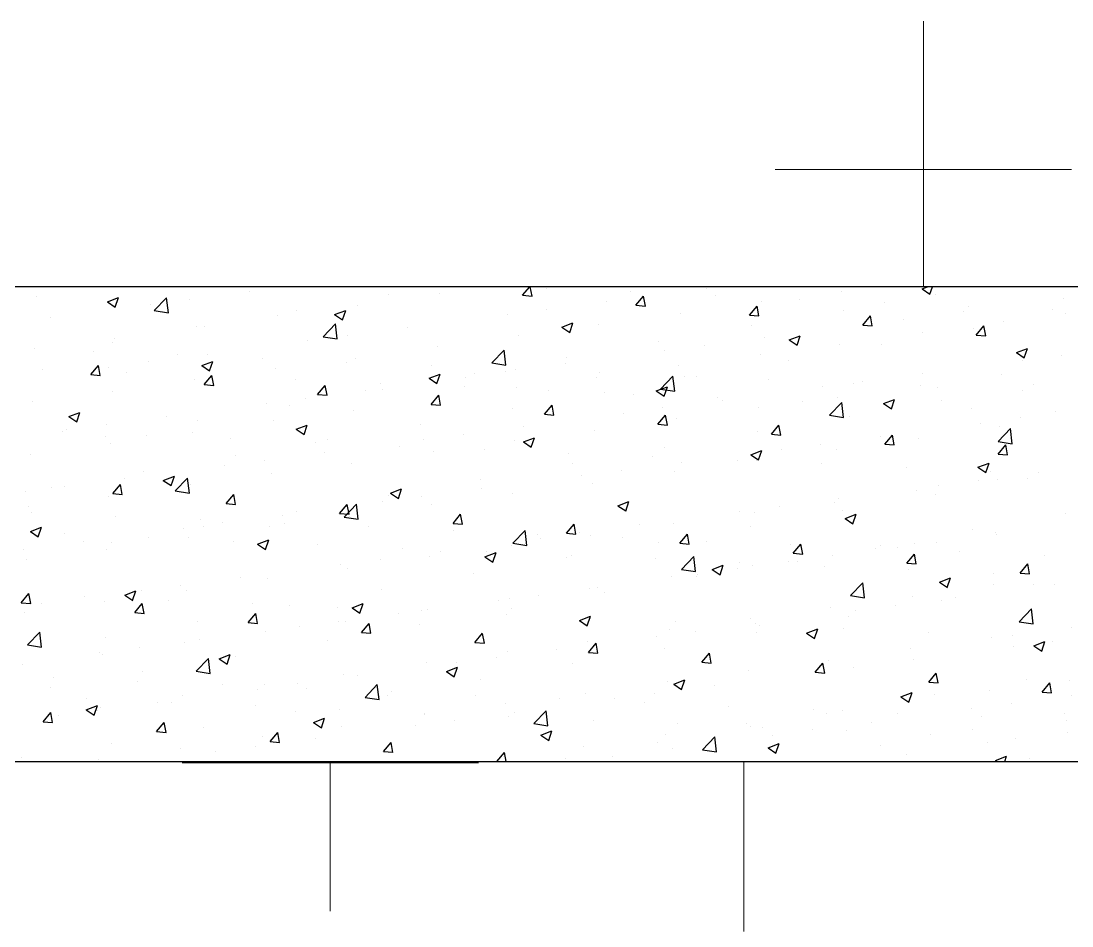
# Model space of a CAD drawing. Header units: millimetres. Extents: x 331487 to 517269, y 198509 to 399936.
# Drawn here: x 395433 to 396098, y 372240 to 372812 of the extents above; entities that cross this region are included whole.
import ezdxf

# ---------------------------------------------------------------- set-up
doc = ezdxf.new("R2010")
doc.units = ezdxf.units.MM
doc.header["$MEASUREMENT"] = 0
doc.linetypes.add('DASHED2', pattern=[0.375, 0.25, -0.125])
doc.layers.add('BEAM', color=1, linetype='Continuous', lineweight=5)
doc.layers.add('COLUMN', color=6, linetype='Continuous')

msp = doc.modelspace()

# ---------------------------------------------------------------- linework, layer by layer
at = {"layer": 'BEAM', "color": 253, "linetype": 'Continuous', "ltscale": 750}
for p, q in [((396003.55, 372644.03), (396003.55, 372811.99)), ((395909.8, 372718.24), (396097.3, 372718.24)), ((395534.8, 372343.24), (395722.3, 372343.24)), ((395628.55, 372249.49), (395628.55, 372344.03))]:
    msp.add_line(p, q, dxfattribs=at)
at = {"layer": 'BEAM', "linetype": 'DASHED2', "ltscale": 500}
msp.add_line((395890.13, 370361.53), (395890.13, 372344.03), dxfattribs=at)
at = {"layer": 'COLUMN'}
for p, q in [((396120.13, 372644.03), (393590.13, 372644.03)), ((393590.13, 372344.03), (396120.13, 372344.03))]:
    msp.add_line(p, q, dxfattribs=at)
at = {"layer": 'COLUMN', "color": 2, "linetype": 'Continuous'}
for p, q in [((395452.32, 372643.9), (395452.32, 372643.9)), ((395577.47, 372640.96), (395577.47, 372640.96)), ((395750.11, 372638.66), (395754.61, 372644.03)), ((395756.08, 372638.13), (395754.99, 372644.03)), ((395765.16, 372643.01), (395765.16, 372643.01)), ((395818.54, 372640.75), (395818.54, 372640.75)), ((395866.44, 372643.02), (395866.44, 372643.02)), ((395952, 372640.83), (395952, 372640.83)), ((396002.72, 372642.7), (396006.17, 372644.03)), ((396002.72, 372642.7), (396007.69, 372639.35)), ((396007.69, 372639.35), (396009.26, 372644.03)), ((395442.54, 372638.19), (395442.54, 372638.19)), ((395487.55, 372634.48), (395494.56, 372637.16)), ((395487.55, 372634.48), (395492.53, 372631.12)), ((395492.53, 372631.12), (395494.55, 372637.16)), ((395517.24, 372629.02), (395525.03, 372637.14)), ((395526.14, 372627.64), (395525.03, 372637.14)), ((395539.59, 372635.97), (395539.59, 372635.97)), ((395665.47, 372638.93), (395665.47, 372638.93)), ((395697.57, 372639.74), (395697.57, 372639.74)), ((395750.11, 372638.66), (395756.08, 372638.13)), ((395803.29, 372634.71), (395803.29, 372634.71)), ((395821.83, 372632.38), (395826.65, 372638.13)), ((395827.81, 372631.85), (395826.65, 372638.12)), ((395871.92, 372638.5), (395871.92, 372638.5)), ((395901.49, 372634.43), (395901.49, 372634.43)), ((395925.3, 372636.24), (395925.3, 372636.24)), ((395978.68, 372633.99), (395978.68, 372633.99)), ((396011.25, 372639.33), (396011.25, 372639.33)), ((396092.26, 372636.77), (396092.26, 372636.77)), ((395514.56, 372632.67), (395514.56, 372632.67)), ((395517.25, 372629.02), (395526.14, 372627.64)), ((395607.15, 372628.92), (395607.15, 372628.92)), ((395631.27, 372626.47), (395638.27, 372629.15)), ((395636.24, 372623.11), (395638.27, 372629.15)), ((395645.63, 372632.24), (395645.63, 372632.24)), ((395765.41, 372629.72), (395765.41, 372629.72)), ((395821.83, 372632.38), (395827.81, 372631.86)), ((395850.15, 372627.39), (395850.15, 372627.39)), ((395893.56, 372626.11), (395898.38, 372631.85)), ((395899.53, 372625.58), (395898.38, 372631.85)), ((395952.93, 372629.32), (395952.93, 372629.32)), ((396029.1, 372628.46), (396029.1, 372628.46)), ((396032.07, 372631.73), (396032.07, 372631.73)), ((396085.45, 372629.48), (396085.45, 372629.48)), ((396093.53, 372627.38), (396093.53, 372627.38)), ((395451.41, 372624.36), (395451.41, 372624.36)), ((395595.12, 372625.84), (395595.12, 372625.84)), ((395631.27, 372626.47), (395636.24, 372623.11)), ((395740.38, 372626.43), (395740.38, 372626.43)), ((395774.98, 372618.46), (395781.98, 372621.15)), ((395779.95, 372615.1), (395781.98, 372621.14)), ((395893.56, 372626.11), (395899.54, 372625.58)), ((395965.28, 372619.83), (395970.11, 372625.58)), ((395971.26, 372619.3), (395970.1, 372625.57)), ((395991.23, 372623.47), (395991.23, 372623.47)), ((396054.07, 372622.08), (396054.07, 372622.08)), ((395543.78, 372618.8), (395543.78, 372618.8)), ((395548.83, 372618.91), (395548.83, 372618.91)), ((395623.97, 372612.47), (395631.75, 372620.58)), ((395632.86, 372611.09), (395631.76, 372620.59)), ((395677.22, 372618.11), (395677.22, 372618.11)), ((395774.98, 372618.46), (395779.96, 372615.1)), ((395798.21, 372619.89), (395798.21, 372619.89)), ((395894.61, 372619.31), (395894.61, 372619.31)), ((395965.29, 372619.83), (395971.26, 372619.31)), ((395966.2, 372620.18), (395966.2, 372620.18)), ((396002.72, 372615.04), (396002.72, 372615.04)), ((396035.21, 372617.37), (396035.21, 372617.37)), ((396037.01, 372613.56), (396041.83, 372619.3)), ((396042.99, 372613.03), (396041.83, 372619.29)), ((395490.51, 372608.9), (395490.51, 372608.9)), ((395491.84, 372611.3), (395491.84, 372611.3)), ((395614.32, 372609.83), (395614.32, 372609.83)), ((395623.97, 372612.47), (395632.86, 372611.09)), ((395639.35, 372613.12), (395639.35, 372613.12)), ((395747.7, 372613.49), (395747.7, 372613.49)), ((395836.3, 372609.3), (395836.3, 372609.3)), ((395903.04, 372611.86), (395903.04, 372611.86)), ((395918.69, 372610.45), (395925.7, 372613.14)), ((395918.69, 372610.45), (395923.67, 372607.09)), ((395923.66, 372607.09), (395925.69, 372613.14)), ((395950.79, 372607.54), (395950.79, 372607.54)), ((396037.01, 372613.56), (396042.99, 372613.03)), ((395441.33, 372604.9), (395441.33, 372604.9)), ((395478.77, 372603.19), (395478.77, 372603.19)), ((395532.15, 372600.93), (395532.15, 372600.93)), ((395551.16, 372601.51), (395551.16, 372601.51)), ((395696.35, 372606.45), (395696.35, 372606.45)), ((395730.69, 372595.91), (395738.48, 372604.03)), ((395739.59, 372594.54), (395738.48, 372604.04)), ((395840.13, 372603.58), (395840.13, 372603.58)), ((395865.17, 372606.88), (395865.17, 372606.88)), ((395900.27, 372601.14), (395900.27, 372601.14)), ((395976.89, 372607.36), (395976.89, 372607.36)), ((396062.41, 372602.44), (396069.41, 372605.13)), ((396062.41, 372602.44), (396067.38, 372599.09)), ((396067.38, 372599.08), (396069.41, 372605.13)), ((395477.08, 372588.54), (395481.9, 372594.28)), ((395483.05, 372588.01), (395481.9, 372594.28)), ((395513.29, 372596.53), (395513.29, 372596.53)), ((395547.25, 372594.21), (395554.25, 372596.9)), ((395547.25, 372594.21), (395552.22, 372590.86)), ((395552.22, 372590.86), (395554.24, 372596.9)), ((395585.54, 372598.68), (395585.54, 372598.68)), ((395638.92, 372596.42), (395638.92, 372596.42)), ((395644.42, 372598.95), (395644.42, 372598.95)), ((395692.3, 372594.17), (395692.3, 372594.17)), ((395730.69, 372595.92), (395739.59, 372594.54)), ((395776.98, 372595.27), (395776.98, 372595.27)), ((395777.98, 372599.29), (395777.98, 372599.29)), ((395848.93, 372594.1), (395848.93, 372594.1)), ((395918.58, 372597.35), (395918.58, 372597.35)), ((396065.95, 372597.33), (396065.95, 372597.33)), ((396090.98, 372600.63), (396090.98, 372600.63)), ((395446.47, 372592.01), (395446.47, 372592.01)), ((395477.08, 372588.54), (395483.06, 372588.01)), ((395488.25, 372593.23), (395488.25, 372593.23)), ((395499.86, 372589.75), (395499.86, 372589.75)), ((395548.8, 372582.26), (395553.62, 372588.01)), ((395553.24, 372587.5), (395553.24, 372587.5)), ((395554.78, 372581.73), (395553.62, 372588)), ((395593.9, 372592.55), (395593.9, 372592.55)), ((395690.96, 372586.2), (395697.96, 372588.89)), ((395695.93, 372582.85), (395697.96, 372588.89)), ((395719.66, 372589.28), (395719.66, 372589.28)), ((395739.11, 372590.28), (395739.11, 372590.28)), ((395745.68, 372591.91), (395745.68, 372591.91)), ((395799.06, 372589.65), (395799.06, 372589.65)), ((395837.41, 372579.36), (395845.2, 372587.48)), ((395846.31, 372577.99), (395845.21, 372587.48)), ((396002.8, 372589.02), (396002.8, 372589.02)), ((396052.85, 372588.79), (396052.85, 372588.79)), ((395542.56, 372585.51), (395542.56, 372585.51)), ((395548.8, 372582.26), (395554.78, 372581.74)), ((395606.62, 372585.24), (395606.62, 372585.24)), ((395620.53, 372575.99), (395625.35, 372581.73)), ((395626.51, 372575.46), (395625.35, 372581.73)), ((395660, 372582.99), (395660, 372582.99)), ((395690.96, 372586.2), (395695.93, 372582.85)), ((395714.07, 372586.98), (395714.07, 372586.98)), ((395796.99, 372586.6), (395796.99, 372586.6)), ((395834.67, 372578.2), (395841.67, 372580.88)), ((395839.64, 372574.84), (395841.67, 372580.88)), ((395852.45, 372587.4), (395852.45, 372587.4)), ((395860.26, 372587.34), (395860.26, 372587.34)), ((395905.83, 372585.14), (395905.83, 372585.14)), ((395959.21, 372582.89), (395959.21, 372582.89)), ((395964.92, 372584.03), (395964.92, 372584.03)), ((396001.51, 372581.75), (396001.51, 372581.75)), ((396073.4, 372582.38), (396073.4, 372582.38)), ((395490.62, 372578.01), (395490.62, 372578.01)), ((395620.53, 372575.99), (395626.51, 372575.46)), ((395650.92, 372578.67), (395650.92, 372578.67)), ((395661.34, 372579.26), (395661.34, 372579.26)), ((395692.26, 372569.71), (395697.08, 372575.46)), ((395698.23, 372569.18), (395697.08, 372575.45)), ((395713.38, 372580.73), (395713.38, 372580.73)), ((395746.48, 372580.2), (395746.48, 372580.2)), ((395766.77, 372578.48), (395766.77, 372578.48)), ((395801.94, 372577.33), (395801.94, 372577.33)), ((395820.15, 372576.22), (395820.15, 372576.22)), ((395834.67, 372578.2), (395839.65, 372574.84)), ((395837.42, 372579.37), (395846.31, 372577.99)), ((395939.89, 372580.74), (395939.89, 372580.74)), ((395949.57, 372574.25), (395949.57, 372574.25)), ((396012.59, 372580.63), (396012.59, 372580.63)), ((396065.98, 372578.38), (396065.98, 372578.38)), ((395440.11, 372571.61), (395440.11, 372571.61)), ((395588.01, 372570.39), (395588.01, 372570.39)), ((395603.02, 372569.25), (395603.02, 372569.25)), ((395613.04, 372573.68), (395613.04, 372573.68)), ((395692.26, 372569.71), (395698.23, 372569.19)), ((395695.14, 372573.16), (395695.14, 372573.16)), ((395763.98, 372563.44), (395768.8, 372569.18)), ((395769.96, 372562.91), (395768.8, 372569.18)), ((395873.53, 372573.97), (395873.53, 372573.97)), ((395876.73, 372572.42), (395876.73, 372572.42)), ((395899.06, 372567.85), (395899.06, 372567.85)), ((395926.91, 372571.71), (395926.91, 372571.71)), ((395944.14, 372562.81), (395951.93, 372570.93)), ((395953.04, 372561.44), (395951.93, 372570.93)), ((395978.38, 372570.19), (395985.39, 372572.87)), ((395978.38, 372570.19), (395983.36, 372566.83)), ((395980.3, 372569.46), (395980.3, 372569.46)), ((395983.36, 372566.83), (395985.38, 372572.87)), ((396015.09, 372572.37), (396015.09, 372572.37)), ((395463.22, 372561.96), (395470.23, 372564.65)), ((395463.22, 372561.96), (395468.2, 372558.61)), ((395468.19, 372558.6), (395470.22, 372564.65)), ((395524.85, 372562.07), (395524.85, 372562.07)), ((395643.2, 372565.66), (395643.2, 372565.66)), ((395743.62, 372567.32), (395743.62, 372567.32)), ((395763.98, 372563.44), (395769.96, 372562.91)), ((395813.83, 372564.14), (395813.83, 372564.14)), ((395835.71, 372557.16), (395840.53, 372562.91)), ((395838.86, 372567.43), (395838.86, 372567.43)), ((395841.68, 372556.63), (395840.53, 372562.9)), ((395944.14, 372562.81), (395953.04, 372561.44)), ((395956.77, 372562.35), (395956.77, 372562.35)), ((396033.68, 372567.2), (396033.68, 372567.2)), ((396064.68, 372561.19), (396064.68, 372561.19)), ((396087.06, 372564.94), (396087.06, 372564.94)), ((395486.98, 372557.09), (395486.98, 372557.09)), ((395544.7, 372559.24), (395544.7, 372559.24)), ((395592.69, 372559.26), (395592.69, 372559.26)), ((395606.94, 372553.95), (395613.94, 372556.64)), ((395611.91, 372550.6), (395613.94, 372556.64)), ((395685.3, 372557.31), (395685.3, 372557.31)), ((395750.67, 372555.82), (395750.67, 372555.82)), ((395835.71, 372557.16), (395841.69, 372556.64)), ((395847.72, 372560.81), (395847.72, 372560.81)), ((395907.43, 372550.89), (395912.25, 372556.63)), ((395913.41, 372550.36), (395912.25, 372556.63)), ((396039.64, 372557.89), (396039.64, 372557.89)), ((396050.86, 372546.26), (396058.65, 372554.38)), ((396051.64, 372555.5), (396051.64, 372555.5)), ((396059.76, 372544.88), (396058.65, 372554.38)), ((395458.88, 372552.36), (395458.88, 372552.36)), ((395461.95, 372553.79), (395461.95, 372553.79)), ((395486.38, 372549.23), (395486.38, 372549.23)), ((395512.26, 372550.1), (395512.26, 372550.1)), ((395541.35, 372552.22), (395541.35, 372552.22)), ((395565.64, 372547.85), (395565.64, 372547.85)), ((395606.94, 372553.95), (395611.91, 372550.6)), ((395712.8, 372550.84), (395712.8, 372550.84)), ((395750.65, 372545.94), (395757.65, 372548.63)), ((395755.62, 372542.59), (395757.65, 372548.63)), ((395795.78, 372553.31), (395795.78, 372553.31)), ((395898.45, 372552.34), (395898.45, 372552.34)), ((395907.43, 372550.89), (395913.41, 372550.36)), ((395976.49, 372549.58), (395976.49, 372549.58)), ((395979.16, 372544.61), (395983.98, 372550.36)), ((395985.14, 372544.08), (395983.98, 372550.35)), ((396000.29, 372548.46), (396000.29, 372548.46)), ((395489.41, 372544.72), (395489.41, 372544.72)), ((395619.02, 372545.59), (395619.02, 372545.59)), ((395626.98, 372547.3), (395626.98, 372547.3)), ((395672.4, 372543.33), (395672.4, 372543.33)), ((395687.76, 372547.54), (395687.76, 372547.54)), ((395725.79, 372541.08), (395725.79, 372541.08)), ((395745.27, 372546.91), (395745.27, 372546.91)), ((395750.65, 372545.94), (395755.62, 372542.59)), ((395840.13, 372542.33), (395840.13, 372542.33)), ((395913.58, 372541.29), (395913.58, 372541.29)), ((395938.62, 372544.59), (395938.62, 372544.59)), ((395948.35, 372540.96), (395948.35, 372540.96)), ((395979.16, 372544.61), (395985.14, 372544.09)), ((396050.87, 372546.26), (396059.76, 372544.88)), ((396050.89, 372538.34), (396055.71, 372544.08)), ((396056.86, 372537.81), (396055.71, 372544.08)), ((395438.9, 372538.32), (395438.9, 372538.32)), ((395568.66, 372537.29), (395568.66, 372537.29)), ((395624.61, 372539.23), (395624.61, 372539.23)), ((395693.92, 372539.87), (395693.92, 372539.87)), ((395779.17, 372538.82), (395779.17, 372538.82)), ((395832.55, 372536.57), (395832.55, 372536.57)), ((395885.93, 372534.31), (395885.93, 372534.31)), ((395894.36, 372537.93), (395901.36, 372540.62)), ((395894.36, 372537.93), (395899.34, 372534.58)), ((395897.84, 372534.56), (395897.84, 372534.56)), ((395899.33, 372534.58), (395901.36, 372540.62)), ((396050.89, 372538.34), (396056.86, 372537.81)), ((395561.7, 372530.95), (395561.7, 372530.95)), ((395586.74, 372534.24), (395586.74, 372534.24)), ((395641.98, 372532.37), (395641.98, 372532.37)), ((395781.81, 372532.32), (395781.81, 372532.32)), ((395812.55, 372527.99), (395812.55, 372527.99)), ((395850.43, 372532.98), (395850.43, 372532.98)), ((395939.32, 372532.06), (395939.32, 372532.06)), ((395992.7, 372529.8), (395992.7, 372529.8)), ((396038.07, 372529.93), (396045.08, 372532.61)), ((396038.08, 372529.93), (396043.05, 372526.57)), ((396043.05, 372526.57), (396045.07, 372532.61)), ((395498.55, 372522.63), (395498.55, 372522.63)), ((395510.35, 372527.28), (395510.35, 372527.28)), ((395522.91, 372521.7), (395529.92, 372524.39)), ((395522.91, 372521.7), (395527.89, 372518.34)), ((395527.89, 372518.34), (395529.91, 372524.38)), ((395530.5, 372515.05), (395538.29, 372523.17)), ((395539.4, 372513.68), (395538.29, 372523.18)), ((395591.47, 372525.97), (395591.47, 372525.97)), ((395723.49, 372522.31), (395723.49, 372522.31)), ((395787.52, 372524.7), (395787.52, 372524.7)), ((395846.5, 372527.52), (395846.5, 372527.52)), ((396038.37, 372521.75), (396038.37, 372521.75)), ((396046.08, 372527.55), (396046.08, 372527.55)), ((396050.42, 372522.21), (396050.42, 372522.21)), ((396069.27, 372522.71), (396069.27, 372522.71)), ((396076.24, 372526.73), (396076.24, 372526.73)), ((395435.64, 372514.35), (395435.64, 372514.35)), ((395452.03, 372517.27), (395452.03, 372517.27)), ((395460.67, 372517.65), (395460.67, 372517.65)), ((395490.95, 372513.32), (395495.77, 372519.06)), ((395496.93, 372512.79), (395495.77, 372519.06)), ((395530.5, 372515.06), (395539.4, 372513.68)), ((395540.13, 372518.93), (395540.13, 372518.93)), ((395666.63, 372513.69), (395673.63, 372516.38)), ((395671.6, 372510.33), (395673.63, 372516.38)), ((395724.36, 372516.38), (395724.36, 372516.38)), ((395794.56, 372520.02), (395794.56, 372520.02)), ((395999.08, 372515.17), (395999.08, 372515.17)), ((396013.34, 372518.45), (396013.34, 372518.45)), ((395488.19, 372511.43), (395488.19, 372511.43)), ((395490.95, 372513.32), (395496.93, 372512.8)), ((395562.68, 372507.04), (395567.5, 372512.79)), ((395568.65, 372506.51), (395567.5, 372512.78)), ((395661.46, 372508.1), (395661.46, 372508.1)), ((395665.17, 372512.3), (395665.17, 372512.3)), ((395666.63, 372513.69), (395671.6, 372510.33)), ((395686.49, 372511.4), (395686.49, 372511.4)), ((395744.05, 372513.62), (395744.05, 372513.62)), ((395810.34, 372505.68), (395817.34, 372508.37)), ((395815.31, 372502.32), (395817.34, 372508.37)), ((395950.18, 372510.14), (395950.18, 372510.14)), ((396010.96, 372512.7), (396010.96, 372512.7)), ((395437.68, 372505.03), (395437.68, 372505.03)), ((395439.4, 372501.26), (395439.4, 372501.26)), ((395562.68, 372507.04), (395568.66, 372506.52)), ((395606.85, 372502.29), (395606.85, 372502.29)), ((395634.41, 372500.77), (395639.23, 372506.51)), ((395637.22, 372498.5), (395645.01, 372506.62)), ((395640.38, 372500.24), (395639.22, 372506.51)), ((395646.12, 372497.13), (395645.02, 372506.62)), ((395692.71, 372506.58), (395692.71, 372506.58)), ((395810.34, 372505.68), (395815.31, 372502.33)), ((395887.27, 372501.85), (395887.27, 372501.85)), ((395896.63, 372501.27), (395896.63, 372501.27)), ((395912.31, 372505.15), (395912.31, 372505.15)), ((395947.14, 372507.67), (395947.14, 372507.67)), ((395952.64, 372502.69), (395952.64, 372502.69)), ((395492.78, 372499), (395492.78, 372499)), ((395546.17, 372496.75), (395546.17, 372496.75)), ((395560.43, 372494.8), (395560.43, 372494.8)), ((395598.3, 372499.79), (395598.3, 372499.79)), ((395599.55, 372494.49), (395599.55, 372494.49)), ((395634.41, 372500.77), (395640.38, 372500.25)), ((395637.23, 372498.51), (395646.12, 372497.13)), ((395640.77, 372499.08), (395640.77, 372499.08)), ((395706.13, 372494.49), (395710.95, 372500.24)), ((395706.13, 372494.49), (395712.11, 372493.97)), ((395712.11, 372493.96), (395710.95, 372500.23)), ((395954.05, 372497.67), (395961.05, 372500.36)), ((395954.05, 372497.67), (395959.03, 372494.32)), ((395959.02, 372494.32), (395961.05, 372500.36)), ((396093.24, 372500.75), (396093.24, 372500.75)), ((395438.89, 372489.45), (395445.89, 372492.13)), ((395438.89, 372489.45), (395443.87, 372486.09)), ((395443.86, 372486.09), (395445.89, 372492.13)), ((395460.49, 372487.82), (395460.49, 372487.82)), ((395535.4, 372491.51), (395535.4, 372491.51)), ((395548.54, 372492.28), (395548.54, 372492.28)), ((395590.26, 372492.68), (395590.26, 372492.68)), ((395652.93, 372492.24), (395652.93, 372492.24)), ((395706.31, 372489.98), (395706.31, 372489.98)), ((395743.95, 372481.95), (395751.74, 372490.07)), ((395752.85, 372480.58), (395751.74, 372490.07)), ((395777.86, 372488.22), (395782.68, 372493.96)), ((395777.86, 372488.22), (395783.83, 372487.69)), ((395783.83, 372487.69), (395782.68, 372493.96)), ((395786.25, 372488.55), (395786.25, 372488.55)), ((395824.12, 372493.54), (395824.12, 372493.54)), ((395845.28, 372494.23), (395845.28, 372494.23)), ((395894.32, 372492.68), (395894.32, 372492.68)), ((396034.92, 372490.74), (396034.92, 372490.74)), ((396049.2, 372488.92), (396049.2, 372488.92)), ((395472.24, 372483.19), (395472.24, 372483.19)), ((395490.22, 372482.27), (395490.22, 372482.27)), ((395513.87, 372485.57), (395513.87, 372485.57)), ((395538.91, 372485.64), (395538.91, 372485.64)), ((395567.25, 372483.31), (395567.25, 372483.31)), ((395582.6, 372481.44), (395589.61, 372484.12)), ((395582.6, 372481.44), (395587.58, 372478.08)), ((395587.58, 372478.08), (395589.6, 372484.12)), ((395743.95, 372481.95), (395752.84, 372480.58)), ((395759.7, 372487.72), (395759.7, 372487.72)), ((395761.21, 372485.26), (395761.21, 372485.26)), ((395793.34, 372486.73), (395793.34, 372486.73)), ((395813.08, 372485.47), (395813.08, 372485.47)), ((395836, 372482.67), (395836, 372482.67)), ((395849.58, 372481.94), (395854.4, 372487.69)), ((395849.58, 372481.94), (395855.56, 372481.42)), ((395855.56, 372481.41), (395854.4, 372487.68)), ((395866.46, 372483.21), (395866.46, 372483.21)), ((395921.31, 372475.67), (395926.13, 372481.41)), ((395927.28, 372475.14), (395926.13, 372481.41)), ((395997.86, 372481.88), (395997.86, 372481.88)), ((396012.06, 372482.3), (396012.06, 372482.3)), ((396049.94, 372487.29), (396049.94, 372487.29)), ((395434.37, 372478.2), (395434.37, 372478.2)), ((395486.97, 372478.14), (395486.97, 372478.14)), ((395620.63, 372481.06), (395620.63, 372481.06)), ((395674.02, 372478.8), (395674.02, 372478.8)), ((395698.06, 372476.94), (395698.06, 372476.94)), ((395726.32, 372473.43), (395733.32, 372476.12)), ((395727.4, 372476.55), (395727.4, 372476.55)), ((395731.29, 372470.07), (395733.32, 372476.11)), ((395742.83, 372480.33), (395742.83, 372480.33)), ((395919.84, 372480.96), (395919.84, 372480.96)), ((395921.31, 372475.67), (395927.29, 372475.14)), ((395973.22, 372478.7), (395973.22, 372478.7)), ((395976.6, 372480.73), (395976.6, 372480.73)), ((395987.03, 372479.01), (395987.03, 372479.01)), ((395993.04, 372469.39), (395997.86, 372475.14)), ((395999.01, 372468.86), (395997.85, 372475.13)), ((396026.61, 372476.45), (396026.61, 372476.45)), ((395436.46, 372471.74), (395436.46, 372471.74)), ((395635.15, 372468.66), (395635.15, 372468.66)), ((395660.18, 372471.96), (395660.18, 372471.96)), ((395691.49, 372473.29), (395691.49, 372473.29)), ((395726.32, 372473.43), (395731.29, 372470.07)), ((395777.68, 372472.66), (395777.68, 372472.66)), ((395780.78, 372474.29), (395780.78, 372474.29)), ((395834.16, 372472.04), (395834.16, 372472.04)), ((395850.67, 372465.4), (395858.46, 372473.52)), ((395859.57, 372464.02), (395858.46, 372473.52)), ((395870.03, 372465.42), (395877.03, 372468.11)), ((395875, 372462.06), (395877.03, 372468.11)), ((395887.54, 372469.78), (395887.54, 372469.78)), ((395895.41, 372467.98), (395895.41, 372467.98)), ((395918.28, 372470.72), (395918.28, 372470.72)), ((395923.88, 372470.69), (395923.88, 372470.69)), ((395945.92, 372474.38), (395945.92, 372474.38)), ((395993.04, 372469.39), (395999.01, 372468.87)), ((396064.76, 372463.12), (396069.58, 372468.86)), ((396070.74, 372462.59), (396069.58, 372468.86)), ((396079.99, 372474.19), (396079.99, 372474.19)), ((395639.55, 372465.79), (395639.55, 372465.79)), ((395719.36, 372462.65), (395719.36, 372462.65)), ((395850.68, 372465.4), (395859.57, 372464.02)), ((395860.97, 372462.41), (395860.97, 372462.41)), ((395870.03, 372465.42), (395875, 372462.06)), ((395886, 372465.71), (395886, 372465.71)), ((395940.93, 372467.53), (395940.93, 372467.53)), ((395994.31, 372465.27), (395994.31, 372465.27)), ((396047.69, 372463.01), (396047.69, 372463.01)), ((396064.76, 372463.12), (396070.74, 372462.59)), ((395534.12, 372455.36), (395534.12, 372455.36)), ((395572, 372460.35), (395572, 372460.35)), ((395589.04, 372459.39), (395589.04, 372459.39)), ((395844.07, 372460.94), (395844.07, 372460.94)), ((395859.96, 372460.71), (395859.96, 372460.71)), ((395957.4, 372448.85), (395965.18, 372456.96)), ((395966.29, 372447.47), (395965.19, 372456.97)), ((396013.74, 372457.41), (396020.75, 372460.1)), ((396013.74, 372457.41), (396018.72, 372454.06)), ((396018.71, 372454.05), (396020.74, 372460.1)), ((396047.99, 372455.63), (396047.99, 372455.63)), ((396073.11, 372455.75), (396073.11, 372455.75)), ((396086.79, 372456.16), (396086.79, 372456.16)), ((395433.1, 372444.37), (395437.92, 372450.12)), ((395439.08, 372443.85), (395437.92, 372450.11)), ((395472.89, 372448.17), (395472.89, 372448.17)), ((395498.58, 372449.18), (395505.58, 372451.87)), ((395498.58, 372449.18), (395503.56, 372445.83)), ((395503.55, 372445.83), (395505.58, 372451.87)), ((395509.09, 372452.06), (395509.09, 372452.06)), ((395537.7, 372452.35), (395537.7, 372452.35)), ((395661.04, 372452.64), (395661.04, 372452.64)), ((395759.94, 372449.11), (395759.94, 372449.11)), ((395792.13, 372453.44), (395792.13, 372453.44)), ((395797.81, 372454.1), (395797.81, 372454.1)), ((395801.64, 372450.7), (395801.64, 372450.7)), ((395957.4, 372448.85), (395966.29, 372447.47)), ((395996.64, 372448.59), (395996.64, 372448.59)), ((395433.1, 372444.37), (395439.08, 372443.85)), ((395445.93, 372443.75), (395445.93, 372443.75)), ((395485.76, 372444.85), (395485.76, 372444.85)), ((395504.83, 372438.1), (395509.65, 372443.84)), ((395510.8, 372437.57), (395509.65, 372443.84)), ((395526.27, 372445.92), (395526.27, 372445.92)), ((395579.65, 372443.66), (395579.65, 372443.66)), ((395602.73, 372442.63), (395602.73, 372442.63)), ((395633.04, 372441.4), (395633.04, 372441.4)), ((395642.3, 372441.17), (395649.3, 372443.86)), ((395647.27, 372437.82), (395649.29, 372443.86)), ((395734.91, 372445.82), (395734.91, 372445.82)), ((395741.62, 372447.04), (395741.62, 372447.04)), ((395985.76, 372442.86), (395985.76, 372442.86)), ((396014.79, 372445.74), (396014.79, 372445.74)), ((396023.63, 372447.85), (396023.63, 372447.85)), ((395435.25, 372438.45), (395435.25, 372438.45)), ((395504.83, 372438.1), (395510.81, 372437.58)), ((395576.55, 372431.82), (395581.38, 372437.57)), ((395582.53, 372431.3), (395581.37, 372437.56)), ((395642.3, 372441.17), (395647.27, 372437.82)), ((395671.75, 372437.5), (395671.75, 372437.5)), ((395686.42, 372439.15), (395686.42, 372439.15)), ((395690.27, 372440), (395690.27, 372440)), ((395739.8, 372436.89), (395739.8, 372436.89)), ((395743.32, 372440.69), (395743.32, 372440.69)), ((395786.01, 372433.17), (395793.01, 372435.85)), ((395790.98, 372429.81), (395793.01, 372435.85)), ((395793.18, 372434.64), (395793.18, 372434.64)), ((395894.2, 372434.69), (395894.2, 372434.69)), ((395944.71, 372441.09), (395944.71, 372441.09)), ((395956.47, 372435.73), (395956.47, 372435.73)), ((395960.72, 372439.57), (395960.72, 372439.57)), ((396064.12, 372432.3), (396071.91, 372440.41)), ((396073.02, 372430.92), (396071.91, 372440.42)), ((395544.41, 372432.61), (395544.41, 372432.61)), ((395576.55, 372431.82), (395582.53, 372431.3)), ((395608.84, 372429.22), (395608.84, 372429.22)), ((395633.88, 372432.51), (395633.88, 372432.51)), ((395638.34, 372432.5), (395638.34, 372432.5)), ((395648.28, 372425.55), (395653.1, 372431.29)), ((395654.26, 372425.02), (395653.1, 372431.29)), ((395685.01, 372430.68), (395685.01, 372430.68)), ((395786.01, 372433.17), (395790.98, 372429.81)), ((395846.56, 372432.38), (395846.56, 372432.38)), ((395897.57, 372431.25), (395897.57, 372431.25)), ((395899.95, 372430.13), (395899.95, 372430.13)), ((396064.12, 372432.3), (396073.02, 372430.92)), ((396097.28, 372428.75), (396097.28, 372428.75)), ((395437.03, 372417.64), (395444.82, 372425.76)), ((395445.93, 372416.27), (395444.83, 372425.76)), ((395486.09, 372422.6), (395486.09, 372422.6)), ((395587.82, 372426.1), (395587.82, 372426.1)), ((395648.28, 372425.55), (395654.26, 372425.03)), ((395720.01, 372419.27), (395724.83, 372425.02)), ((395725.98, 372418.74), (395724.83, 372425.01)), ((395834.66, 372422.97), (395834.66, 372422.97)), ((395842.85, 372427.65), (395842.85, 372427.65)), ((395859.69, 372426.27), (395859.69, 372426.27)), ((395898.15, 372425.71), (395898.15, 372425.71)), ((395929.72, 372425.16), (395936.72, 372427.84)), ((395929.72, 372425.16), (395934.7, 372421.8)), ((395934.69, 372421.8), (395936.72, 372427.84)), ((395953.33, 372427.87), (395953.33, 372427.87)), ((396006.71, 372425.62), (396006.71, 372425.62)), ((396046.77, 372422.34), (396046.77, 372422.34)), ((396060.09, 372423.36), (396060.09, 372423.36)), ((395437.04, 372417.65), (395445.93, 372416.27)), ((395507.82, 372415.92), (395507.82, 372415.92)), ((395536.48, 372419.06), (395536.48, 372419.06)), ((395545.69, 372420.9), (395545.69, 372420.9)), ((395626.69, 372420.67), (395626.69, 372420.67)), ((395720.01, 372419.27), (395725.98, 372418.75)), ((395771.51, 372414.66), (395771.51, 372414.66)), ((395790.91, 372420.15), (395790.91, 372420.15)), ((395791.73, 372413), (395796.55, 372418.74)), ((395797.71, 372412.47), (395796.55, 372418.74)), ((395839.83, 372415.7), (395839.83, 372415.7)), ((395995.43, 372415.3), (395995.43, 372415.3)), ((396060.48, 372416.72), (396060.48, 372416.72)), ((396073.43, 372417.15), (396080.44, 372419.84)), ((396073.43, 372417.15), (396078.41, 372413.79)), ((396078.41, 372413.79), (396080.43, 372419.83)), ((396085.51, 372420.02), (396085.51, 372420.02)), ((395482.78, 372412.62), (395482.78, 372412.62)), ((395484.54, 372411.56), (395484.54, 372411.56)), ((395543.76, 372401.09), (395551.55, 372409.21)), ((395552.65, 372399.72), (395551.55, 372409.21)), ((395558.27, 372408.92), (395565.27, 372411.61)), ((395558.27, 372408.92), (395563.25, 372405.57)), ((395563.24, 372405.56), (395565.27, 372411.61)), ((395568.37, 372410.66), (395568.37, 372410.66)), ((395733.63, 372409.67), (395733.63, 372409.67)), ((395740.4, 372413.75), (395740.4, 372413.75)), ((395791.73, 372413), (395797.71, 372412.48)), ((395863.46, 372406.72), (395868.28, 372412.47)), ((395869.43, 372406.19), (395868.28, 372412.46)), ((395997.32, 372408.41), (395997.32, 372408.41)), ((395434.03, 372405.16), (395434.03, 372405.16)), ((395689.06, 372406.71), (395689.06, 372406.71)), ((395701.99, 372400.91), (395708.99, 372403.6)), ((395706.96, 372397.56), (395708.98, 372403.6)), ((395708.6, 372406.37), (395708.6, 372406.37)), ((395781.52, 372405.69), (395781.52, 372405.69)), ((395863.46, 372406.72), (395869.44, 372406.2)), ((395892.98, 372401.4), (395892.98, 372401.4)), ((395935.18, 372400.45), (395940.01, 372406.19)), ((395941.16, 372399.92), (395940, 372406.19)), ((395943.49, 372407.8), (395943.49, 372407.8)), ((395959.45, 372403.42), (395959.45, 372403.42)), ((395453.42, 372397.07), (395453.42, 372397.07)), ((395506.8, 372394.82), (395506.8, 372394.82)), ((395510.05, 372400.65), (395510.05, 372400.65)), ((395543.76, 372401.09), (395552.65, 372399.72)), ((395637.12, 372399.21), (395637.12, 372399.21)), ((395645.44, 372398.06), (395645.44, 372398.06)), ((395701.99, 372400.91), (395706.96, 372397.56)), ((395723.2, 372395.68), (395723.2, 372395.68)), ((395845.7, 372392.9), (395852.7, 372395.59)), ((395850.67, 372389.55), (395852.7, 372395.59)), ((395934.42, 372400.13), (395934.42, 372400.13)), ((395935.18, 372400.45), (395941.16, 372399.93)), ((396006.91, 372394.17), (396011.73, 372399.92)), ((396012.89, 372393.64), (396011.73, 372399.91)), ((396068.98, 372396.08), (396068.98, 372396.08)), ((396096.07, 372395.46), (396096.07, 372395.46)), ((395451.73, 372390.64), (395451.73, 372390.64)), ((395560.18, 372392.56), (395560.18, 372392.56)), ((395582.54, 372389.78), (395582.54, 372389.78)), ((395586.61, 372392.81), (395586.61, 372392.81)), ((395607.57, 372393.07), (395607.57, 372393.07)), ((395613.56, 372390.3), (395613.56, 372390.3)), ((395650.48, 372384.54), (395658.27, 372392.66)), ((395659.38, 372383.16), (395658.27, 372392.66)), ((395841.64, 372394.36), (395841.64, 372394.36)), ((395845.7, 372392.9), (395850.67, 372389.55)), ((395871.26, 372391.81), (395871.26, 372391.81)), ((396006.91, 372394.17), (396012.89, 372393.65)), ((396045.56, 372389.05), (396045.56, 372389.05)), ((396078.64, 372387.9), (396083.46, 372393.64)), ((396084.61, 372387.37), (396083.46, 372393.64)), ((395474.5, 372383.64), (395474.5, 372383.64)), ((395519.38, 372381.46), (395519.38, 372381.46)), ((395535.27, 372385.77), (395535.27, 372385.77)), ((395650.49, 372384.54), (395659.38, 372383.16)), ((395664.88, 372385.67), (395664.88, 372385.67)), ((395666.94, 372388.05), (395666.94, 372388.05)), ((395720.33, 372385.79), (395720.33, 372385.79)), ((395773.71, 372383.54), (395773.71, 372383.54)), ((395789.7, 372386.86), (395789.7, 372386.86)), ((395808.35, 372383.53), (395808.35, 372383.53)), ((395833.39, 372386.83), (395833.39, 372386.83)), ((395989.41, 372384.9), (395996.41, 372387.58)), ((395989.41, 372384.9), (395994.39, 372381.54)), ((395994.21, 372382.01), (395994.21, 372382.01)), ((395994.38, 372381.54), (395996.41, 372387.58)), ((396010.66, 372386.07), (396010.66, 372386.07)), ((396078.64, 372387.9), (396084.61, 372387.37)), ((396097.08, 372385.56), (396097.08, 372385.56)), ((395446.98, 372369.16), (395451.8, 372374.9)), ((395452.95, 372368.63), (395451.8, 372374.89)), ((395474.25, 372376.67), (395481.25, 372379.36)), ((395474.25, 372376.67), (395479.23, 372373.31)), ((395479.22, 372373.31), (395481.25, 372379.35)), ((395481.51, 372376.48), (395481.51, 372376.48)), ((395483.33, 372378.27), (395483.33, 372378.27)), ((395527.88, 372381.38), (395527.88, 372381.38)), ((395581.26, 372379.13), (395581.26, 372379.13)), ((395606.56, 372375.66), (395606.56, 372375.66)), ((395634.65, 372376.87), (395634.65, 372376.87)), ((395739.19, 372380.46), (395739.19, 372380.46)), ((395745.2, 372375.22), (395745.2, 372375.22)), ((395757.21, 372367.99), (395764.99, 372376.1)), ((395766.1, 372366.61), (395765, 372376.11)), ((395827.09, 372381.28), (395827.09, 372381.28)), ((395880.47, 372379.03), (395880.47, 372379.03)), ((395933.86, 372376.77), (395933.86, 372376.77)), ((395952.34, 372376.06), (395952.34, 372376.06)), ((396034.17, 372377.28), (396034.17, 372377.28)), ((396059.21, 372380.58), (396059.21, 372380.58)), ((395446.98, 372369.16), (395452.95, 372368.63)), ((395456.47, 372373.18), (395456.47, 372373.18)), ((395518.7, 372362.88), (395523.52, 372368.63)), ((395524.68, 372362.35), (395523.52, 372368.62)), ((395617.96, 372368.66), (395624.97, 372371.35)), ((395617.96, 372368.66), (395622.94, 372365.3)), ((395622.94, 372365.3), (395624.96, 372371.35)), ((395687.84, 372373.42), (395687.84, 372373.42)), ((395688.03, 372374.62), (395688.03, 372374.62)), ((395707.33, 372370.23), (395707.33, 372370.23)), ((395741.41, 372372.36), (395741.41, 372372.36)), ((395794.79, 372370.11), (395794.79, 372370.11)), ((395942.27, 372374.52), (395942.27, 372374.52)), ((395971.02, 372368.97), (395971.02, 372368.97)), ((395987.24, 372374.52), (395987.24, 372374.52)), ((396040.62, 372372.26), (396040.62, 372372.26)), ((396092.94, 372374.12), (396092.94, 372374.12)), ((396094, 372370.01), (396094, 372370.01)), ((395518.7, 372362.88), (395524.68, 372362.36)), ((395548.24, 372365.65), (395548.24, 372365.65)), ((395590.43, 372356.6), (395595.25, 372362.35)), ((395596.4, 372356.08), (395595.25, 372362.34)), ((395635.9, 372365.92), (395635.9, 372365.92)), ((395682.29, 372366.93), (395682.29, 372366.93)), ((395757.21, 372367.99), (395766.1, 372366.61)), ((395761.68, 372360.65), (395768.68, 372363.34)), ((395766.65, 372357.29), (395768.68, 372363.34)), ((395848.18, 372367.85), (395848.18, 372367.85)), ((395891.76, 372368.11), (395891.76, 372368.11)), ((395894.02, 372366.05), (395894.02, 372366.05)), ((395901.56, 372365.59), (395901.56, 372365.59)), ((395933.14, 372363.98), (395933.14, 372363.98)), ((395954.94, 372363.34), (395954.94, 372363.34)), ((396034.62, 372364.11), (396034.62, 372364.11)), ((396094.85, 372362.17), (396094.85, 372362.17)), ((395489.92, 372355.64), (395489.92, 372355.64)), ((395585.39, 372359.52), (395585.39, 372359.52)), ((395590.43, 372356.6), (395596.41, 372356.08)), ((395619.14, 372358.62), (395619.14, 372358.62)), ((395662.16, 372350.33), (395666.98, 372356.07)), ((395668.13, 372349.8), (395666.97, 372356.07)), ((395761.68, 372360.65), (395766.65, 372357.3)), ((395835.71, 372356.04), (395835.71, 372356.04)), ((395840.42, 372361.07), (395840.42, 372361.07)), ((395863.93, 372351.44), (395871.72, 372359.55)), ((395872.83, 372350.06), (395871.72, 372359.56)), ((395905.39, 372352.64), (395912.39, 372355.33)), ((395908.11, 372360.68), (395908.11, 372360.68)), ((395910.36, 372349.29), (395912.39, 372355.33)), ((396008.32, 372361.08), (396008.32, 372361.08)), ((396044.34, 372355.76), (396044.34, 372355.76)), ((396061.71, 372358.83), (396061.71, 372358.83)), ((395534.05, 372352.48), (395534.05, 372352.48)), ((395556.23, 372350.34), (395556.23, 372350.34)), ((395581.26, 372353.63), (395581.26, 372353.63)), ((395662.16, 372350.33), (395668.13, 372349.81)), ((395733.88, 372344.05), (395738.7, 372349.8)), ((395739.76, 372344.03), (395738.7, 372349.79)), ((395788.48, 372353.57), (395788.48, 372353.57)), ((395844.95, 372352.37), (395844.95, 372352.37)), ((395863.93, 372351.44), (395872.83, 372350.06)), ((395905.39, 372352.64), (395910.36, 372349.29)), ((395976.3, 372354.1), (395976.3, 372354.1)), ((395993, 372348.72), (395993, 372348.72)), ((395433.52, 372346.24), (395433.52, 372346.24)), ((395482.11, 372344.98), (395482.11, 372344.98)), ((395733.88, 372344.05), (395734.18, 372344.03)), ((395737.97, 372347.17), (395737.97, 372347.17)), ((395777.39, 372346.03), (395777.39, 372346.03)), ((395782.05, 372344.09), (395782.05, 372344.09)), ((395807.08, 372347.38), (395807.08, 372347.38)), ((395917.99, 372344.09), (395917.99, 372344.09)), ((396049.1, 372344.63), (396056.1, 372347.32)), ((396049.1, 372344.63), (396050, 372344.03)), ((396055, 372344.03), (396056.1, 372347.32)), ((396070.77, 372346.12), (396070.77, 372346.12))]:
    msp.add_line(p, q, dxfattribs=at)

doc.saveas('drawing.dxf')
